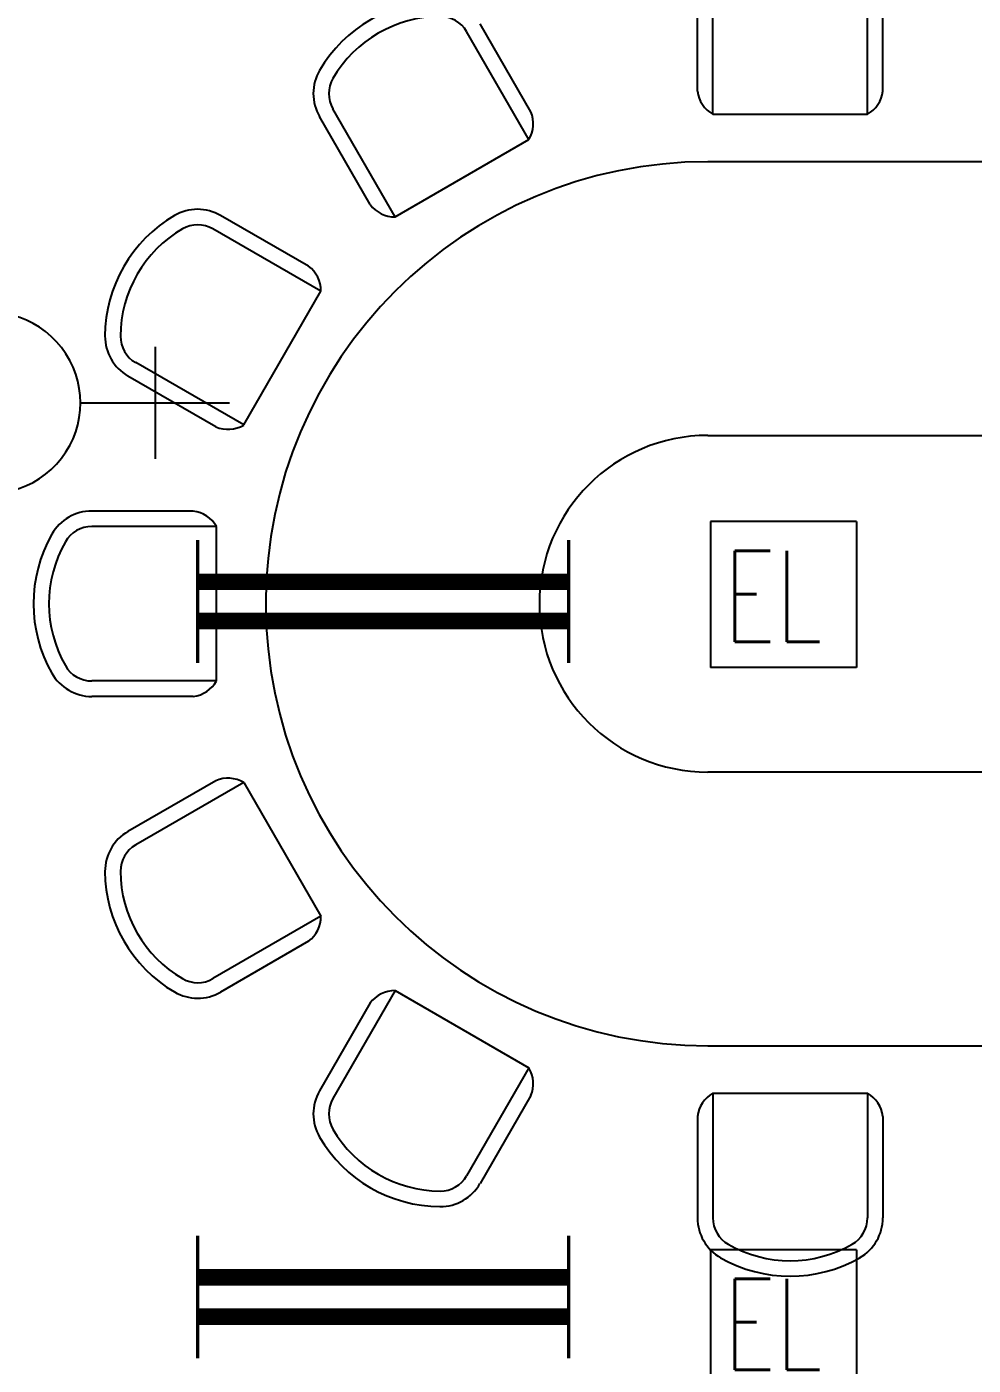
# Model space of a CAD drawing. Header units: inches. Extents: x 16928 to 514628, y -1471 to 241387.
# Drawn here: x 48101 to 51214, y 26682 to 31083 of the extents above; entities that cross this region are included whole.
import ezdxf

# ---------------------------------------------------------------- set-up
doc = ezdxf.new("R2010")
doc.units = ezdxf.units.IN
doc.header["$MEASUREMENT"] = 0
for name, color, linetype in [('Cabinet', 8, 'Continuous'), ('dxt_text', 4, 'Continuous'), ('ELECT', 6, 'Continuous'), ('FITTING', 8, 'Continuous'), ('TB', 8, 'Continuous')]:
    doc.layers.add(name, color=color, linetype=linetype)
doc.styles.add('ROMANS', font='ROMANS', dxfattribs={"width": 0.7})

# ---------------------------------------------------------------- blocks, each defined once
blk = doc.blocks.new('meja mesyuarat')
at = {"color": 8}
for p, q in [((-33.6, 1685.5), (-33.6, 2019.5)), ((17.2, 1609.3), (17.2, 2019.4)), ((525.2, 1609.3), (525.2, 2019.4)), ((576, 1685.5), (576, 2019.5)), ((-581.9, 1617.4), (-748.8, 1906.6)), ((-587.8, 1526), (-792.8, 1881.1)), ((-1109.8, 1312.6), (-1276.8, 1601.8)), ((-1027.7, 1272), (-1232.7, 1627.1)), ((17.2, 1609.3), (525.2, 1609.3)), ((-1027.7, 1272), (-587.8, 1526)), ((6000, 1453.4), (0, 1453.4)), ((-1312.6, 1109.8), (-1601.8, 1276.8)), ((-1272, 1027.7), (-1627.1, 1232.7)), ((-1526, 587.8), (-1272, 1027.7)), ((-1526, 587.8), (-1881.1, 792.8)), ((-1617.4, 581.9), (-1906.6, 748.8)), ((0, 553.4), (6000, 553.4)), ((-1691.7, 304.8), (-2025.6, 304.8)), ((-1615.5, 254), (-2025.5, 254)), ((-1615.5, -254), (-1615.5, 254)), ((-1615.5, -254), (-2025.5, -254)), ((-1691.7, -304.8), (-2025.6, -304.8)), ((6000, -553.4), (0, -553.4)), ((-1617.4, -581.9), (-1906.6, -748.8)), ((-1526, -587.8), (-1881.1, -792.8)), ((-1526, -587.8), (-1272, -1027.7)), ((-1272, -1027.7), (-1627.1, -1232.7)), ((-1312.6, -1109.8), (-1601.8, -1276.8)), ((-1027.7, -1272), (-1232.7, -1627.1)), ((-1027.7, -1272), (-587.8, -1526)), ((-1109.8, -1312.6), (-1276.8, -1601.8)), ((0, -1453.4), (6000, -1453.4)), ((-587.8, -1526), (-792.8, -1881.1)), ((-581.9, -1617.4), (-748.8, -1906.6)), ((17.2, -1609.3), (525.2, -1609.3)), ((17.2, -1609.3), (17.2, -2019.4)), ((525.2, -1609.3), (525.2, -2019.4)), ((-33.6, -1685.5), (-33.6, -2019.5)), ((576, -1685.5), (576, -2019.5))]:
    blk.add_line(p, q, dxfattribs=at)
for centre, radius, start, end in [((-877.9, 1520.5), 461.7, 90.3254, 149.6746), ((-877.9, 1520.5), 410.7, 90.283, 149.717), ((-879.4, 1831.1), 100, 30, 90.283), ((-1146, 1677.3), 151, 149.6746, 210), ((-1146.1, 1677.1), 100, 149.717, 210), ((66.9, 1697.5), 101.2, 186.7783, 240.6019), ((475.5, 1697.5), 101.2, 299.3981, 353.2217), ((-674.8, 1577.5), 101.2, 329.3981, 23.2217), ((0, 0), 1453.4, 90, 270), ((-1520.5, 877.9), 461.7, 120.3254, 179.6746), ((-1677.3, 1146), 151, 60, 120.3254), ((-1028.8, 1373.2), 101.2, 216.7783, 270.6019), ((-1520.5, 877.9), 410.7, 120.283, 179.717), ((-1677.1, 1146.1), 100, 60, 120.283), ((-1373.2, 1028.8), 101.2, 359.3981, 53.2217), ((-1831.1, 879.6), 151, 179.6746, 240), ((-1831.1, 879.4), 100, 179.717, 240), ((-1577.5, 674.8), 101.2, 246.7783, 300.6019), ((0, 0), 553.4, 90, 270), ((-2025.6, 153.8), 151, 90, 150.3254), ((-1703.6, 204.3), 101.2, 29.3981, 83.2217), ((-1755.7, 0), 461.7, 150.3254, 209.6746), ((-2025.5, 154), 100, 90, 150.283), ((-1755.7, 0), 410.7, 150.283, 209.717), ((-2025.5, -154), 100, 209.717, 270), ((-2025.6, -153.8), 151, 209.6746, 270), ((-1703.6, -204.3), 101.2, 276.7783, 330.6019), ((-1577.5, -674.8), 101.2, 59.3981, 113.2217), ((-1831.1, -879.6), 151, 120, 180.3254), ((-1831.1, -879.4), 100, 120, 180.283), ((-1520.5, -877.9), 410.7, 180.283, 239.717), ((-1520.5, -877.9), 461.7, 180.3254, 239.6746), ((-1373.2, -1028.8), 101.2, 306.7783, 0.6019), ((-1677.1, -1146.1), 100, 239.717, 300), ((-1028.8, -1373.2), 101.2, 89.3981, 143.2217), ((-1677.3, -1146), 151, 239.6746, 300), ((-674.8, -1577.5), 101.2, 336.7783, 30.6019), ((-1146, -1677.3), 151, 150, 210.3254), ((-1146.1, -1677.1), 100, 150, 210.283), ((66.9, -1697.5), 101.2, 119.3981, 173.2217), ((475.5, -1697.5), 101.2, 6.7783, 60.6019), ((-877.9, -1520.5), 461.7, 210.3254, 269.6746), ((-877.9, -1520.5), 410.7, 210.283, 269.717), ((-879.4, -1831.1), 100, 269.717, 330), ((-879.6, -1831.1), 151, 269.6746, 330), ((117.4, -2019.5), 151, 180, 240.3254), ((117.2, -2019.4), 100, 180, 240.283), ((425.2, -2019.4), 100, 299.717, 0), ((425, -2019.5), 151, 299.6746, 0), ((271.2, -1749.6), 410.7, 240.283, 299.717), ((271.2, -1749.6), 461.7, 240.3254, 299.6746)]:
    blk.add_arc(centre, radius, start, end, dxfattribs=at)
blk = doc.blocks.new('1 X 8W EL')
at = {"layer": 'ELECT', "color": 6}
for p, q in [((-240, 240), (-240, -240)), ((240, 240), (-240, 240)), ((240, 240), (240, -240)), ((240, -240), (-240, -240))]:
    blk.add_line(p, q, dxfattribs=at)
at = {"layer": 'ELECT', "color": 6, "style": 'ROMANS', "width": 0.7}
blk.add_text('EL', height=300, dxfattribs=at).set_placement((-196.2, -155.6))
blk = doc.blocks.new('YBC 2X36')
at = {"layer": 'FITTING', "color": 3}
for points, const_width in [([(-610, 200.9), (-610, -74.3)], 10.9), ([(610, 200.9), (610, -84.2)], 10.9), ([(-610, 63.3), (610, 63.3)], 54.6), ([(-610, 72.1), (-610, -203.2)], 10.9), ([(610, 72.1), (610, -203.2)], 10.9), ([(-610, -65.5), (610, -65.5)], 54.6)]:
    blk.add_lwpolyline(points, dxfattribs=dict(at, const_width=const_width))
blk = doc.blocks.new('13A SSO 300mm')
at = {"layer": 'ELECT', "color": 6}
for p, q in [((0, 413.8), (0, 904.4)), ((-184, 659.1), (184, 659.1)), ((-297.4, 0), (297.4, 0))]:
    blk.add_line(p, q, dxfattribs=at)
blk.add_arc((0, 116.3), 297.4, 336.9763, 203.0237, dxfattribs=at)

msp = doc.modelspace()

# ---------------------------------------------------------------- block references
at = {"layer": 'Cabinet'}
msp.add_blockref('meja mesyuarat', (50340.3, 29185.5), dxfattribs=at)
at = {"layer": 'dxt_text'}
for name, p in [('1 X 8W EL', (50589.4, 29215.4)), ('YBC 2X36', (49273.1, 29194.2)), ('YBC 2X36', (49273.1, 26907)), ('1 X 8W EL', (50589.4, 26821.6))]:
    msp.add_blockref(name, p, dxfattribs=at)
at = {"layer": 'TB', "color": 6, "linetype": 'Continuous', "rotation": 270}
msp.add_blockref('13A SSO 300mm', (47863.6, 29845.8), dxfattribs=at)

doc.saveas('drawing.dxf')
